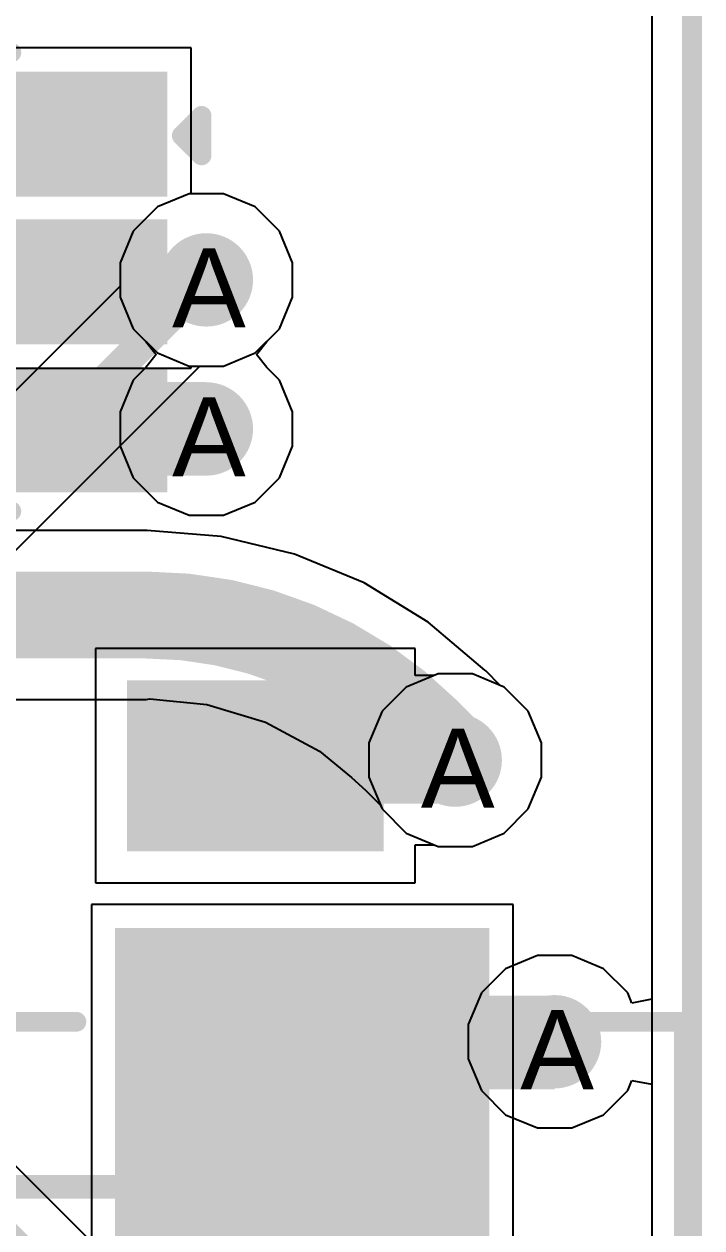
# Model space of a CAD drawing. Header units: inches. Extents: x 0 to 5271, y 0 to 5417.
# Drawn here: x 145.71 to 150.06, y 90.67 to 98.41 of the extents above; entities that cross this region are included whole.
import ezdxf

# ---------------------------------------------------------------- set-up
doc = ezdxf.new("R2010")
doc.units = ezdxf.units.IN
for name, color, linetype in [('Board_Outline', 216, 'Continuous'), ('Bottom Layer', 5, 'Continuous'), ('Bottom Overlay', 54, 'Continuous'), ('Bottom Paste', 16, 'Continuous'), ('Bottom Solder', 6, 'Continuous'), ('Drill Drawing', 1, 'Continuous'), ('L2_GND1', 16, 'Continuous'), ('L3_SIG1', 76, 'Continuous'), ('L4_PWR', 90, 'Continuous'), ('L5_GND2', 156, 'Continuous'), ('L6_SIG2', 130, 'Continuous'), ('L7_GND3', 216, 'Continuous'), ('Top Layer', 1, 'Continuous'), ('Top Overlay', 2, 'Continuous'), ('Top Paste', 8, 'Continuous'), ('Top Solder', 216, 'Continuous'), ('Via Holes', 16, 'Continuous')]:
    doc.layers.add(name, color=color, linetype=linetype)
doc.styles.add('Arial', font='', dxfattribs={"height": 0.2})
doc.styles.get('Arial').set_extended_font_data('Arial')

# ---------------------------------------------------------------- blocks, each defined once
blk = doc.blocks.new('SC_74A_B_35')
at = {"layer": 'Bottom Layer'}
for points in [[(-0.8001, 0.65), (-1.8001, 0.65), (-1.8001, 1.25), (-0.8001, 1.25)], [(1.8001, 0.65), (0.8001, 0.65), (0.8001, 1.25), (1.8001, 1.25)], [(-0.8001, -0.3), (-1.8001, -0.3), (-1.8001, 0.3), (-0.8001, 0.3)], [(-0.8001, -1.25), (-1.8001, -1.25), (-1.8001, -0.65), (-0.8001, -0.65)], [(1.8001, -1.25), (0.8001, -1.25), (0.8001, -0.65), (1.8001, -0.65)]]:
    blk.add_hatch(color=5, dxfattribs=at).paths.add_polyline_path(points)
at = {"layer": 'Bottom Paste'}
for points in [[(-0.8001, 0.65), (-1.8001, 0.65), (-1.8001, 1.25), (-0.8001, 1.25)], [(1.8001, 0.65), (0.8001, 0.65), (0.8001, 1.25), (1.8001, 1.25)], [(-0.8001, -0.3), (-1.8001, -0.3), (-1.8001, 0.3), (-0.8001, 0.3)], [(-0.8001, -1.25), (-1.8001, -1.25), (-1.8001, -0.65), (-0.8001, -0.65)], [(1.8001, -1.25), (0.8001, -1.25), (0.8001, -0.65), (1.8001, -0.65)]]:
    blk.add_hatch(color=16, dxfattribs=at).paths.add_polyline_path(points)
at = {"layer": 'Bottom Solder'}
for points in [[(-0.6985, 0.5484), (-1.9017, 0.5484), (-1.9017, 1.3516), (-0.6985, 1.3516)], [(1.9017, 0.5484), (0.6985, 0.5484), (0.6985, 1.3516), (1.9017, 1.3516)], [(-0.6985, -0.4016), (-1.9017, -0.4016), (-1.9017, 0.4016), (-0.6985, 0.4016)], [(-0.6985, -1.3516), (-1.9017, -1.3516), (-1.9017, -0.5484), (-0.6985, -0.5484)], [(1.9017, -1.3516), (0.6985, -1.3516), (0.6985, -0.5484), (1.9017, -0.5484)]]:
    blk.add_hatch(color=6, dxfattribs=at).paths.add_polyline_path(points)
at = {"layer": 'Bottom Overlay'}
for points in [[(0.9, 1.4738, 0.127, 0.127, 0), (-0.9, 1.4738, 0.127, 0.127, 0)], [(0.9, 0.3999, 0.127, 0.127, 0), (0.9, -0.4001, 0.127, 0.127, 0)], [(-2.1216, -0.8128, 0.127, 0.127, 0), (-2.1216, -1.0668, 0.127, 0.127, 0)], [(-1.9946, -0.9398, 0.127, 0.127, 0), (-2.1216, -0.8128, 0.127, 0.127, 0)], [(-1.9946, -0.9398, 0.127, 0.127, 0), (-2.1216, -1.0668, 0.127, 0.127, 0)], [(0.9, -1.4739, 0.127, 0.127, 0), (-0.9, -1.4739, 0.127, 0.127, 0)]]:
    blk.add_lwpolyline(points, format="xyseb", dxfattribs=at)
for points in [[(-0.9317, 1.4738, 0.0635, 0.0635, 1), (-0.8682, 1.4738, 0.0635, 0.0635, 1)], [(0.8683, 1.4738, 0.0635, 0.0635, 1), (0.9318, 1.4738, 0.0635, 0.0635, 1)], [(0.8683, 0.3999, 0.0635, 0.0635, 1), (0.9318, 0.3999, 0.0635, 0.0635, 1)], [(0.8683, -0.4001, 0.0635, 0.0635, 1), (0.9318, -0.4001, 0.0635, 0.0635, 1)], [(-2.1534, -0.8128, 0.0635, 0.0635, 1), (-2.0899, -0.8128, 0.0635, 0.0635, 1)], [(-2.1534, -0.8128, 0.0635, 0.0635, 1), (-2.0899, -0.8128, 0.0635, 0.0635, 1)], [(-2.0264, -0.9398, 0.0635, 0.0635, 1), (-1.9629, -0.9398, 0.0635, 0.0635, 1)], [(-2.0264, -0.9398, 0.0635, 0.0635, 1), (-1.9629, -0.9398, 0.0635, 0.0635, 1)], [(-2.1534, -1.0668, 0.0635, 0.0635, 1), (-2.0899, -1.0668, 0.0635, 0.0635, 1)], [(-2.1534, -1.0668, 0.0635, 0.0635, 1), (-2.0899, -1.0668, 0.0635, 0.0635, 1)], [(-0.9317, -1.4739, 0.0635, 0.0635, 1), (-0.8682, -1.4739, 0.0635, 0.0635, 1)], [(0.8683, -1.4739, 0.0635, 0.0635, 1), (0.9318, -1.4739, 0.0635, 0.0635, 1)]]:
    blk.add_lwpolyline(points, format="xyseb", close=True, dxfattribs=at)
blk = doc.blocks.new('TF31_30S_0_5SH_800__B_121')
at = {"layer": 'Bottom Layer'}
blk.add_hatch(color=5, dxfattribs=at).paths.add_polyline_path([(-8.25, 0.525), (-10.15, 0.525), (-10.15, 2.725), (-8.25, 2.725)])
at = {"layer": 'Bottom Paste'}
blk.add_hatch(color=16, dxfattribs=at).paths.add_polyline_path([(-8.25, 0.525), (-10.15, 0.525), (-10.15, 2.725), (-8.25, 2.725)])
at = {"layer": 'Bottom Solder'}
blk.add_hatch(color=6, dxfattribs=at).paths.add_polyline_path([(-8.1484, 0.4234), (-10.2516, 0.4234), (-10.2516, 2.8266), (-8.1484, 2.8266)])
at = {"layer": 'Bottom Overlay'}
for points in [[(-9.65, 3.075, 0.127, 0.127, 0), (-9.65, 4.075, 0.127, 0.127, 0)], [(9.65, 4.075, 0.127, 0.127, 0), (-9.65, 4.075, 0.127, 0.127, 0)], [(-9.65, -0.925, 0.127, 0.127, 0), (-9.65, 0.175, 0.127, 0.127, 0)]]:
    blk.add_lwpolyline(points, format="xyseb", dxfattribs=at)
for points in [[(-9.6817, 4.075, 0.0635, 0.0635, 1), (-9.6182, 4.075, 0.0635, 0.0635, 1)], [(-9.6817, 4.075, 0.0635, 0.0635, 1), (-9.6182, 4.075, 0.0635, 0.0635, 1)], [(-9.6817, 3.075, 0.0635, 0.0635, 1), (-9.6182, 3.075, 0.0635, 0.0635, 1)], [(-9.6817, 0.175, 0.0635, 0.0635, 1), (-9.6182, 0.175, 0.0635, 0.0635, 1)]]:
    blk.add_lwpolyline(points, format="xyseb", close=True, dxfattribs=at)
blk = doc.blocks.new('SMD3535_343')
at = {"layer": 'Top Layer'}
for points in [[(-2.41, 1.3885), (-0.865, 1.3885), (-0.865, 0.3915), (-2.41, 0.3915)], [(0.8651, 1.3885), (2.4101, 1.3885), (2.4101, 0.3915), (0.8651, 0.3915)], [(-2.41, -0.3915), (-0.865, -0.3915), (-0.865, -1.3885), (-2.41, -1.3885)], [(0.8651, -0.3915), (2.4101, -0.3915), (2.4101, -1.3885), (0.8651, -1.3885)]]:
    blk.add_hatch(color=1, dxfattribs=at).paths.add_polyline_path(points)
at = {"layer": 'Top Paste'}
for points in [[(-2.41, 1.3885), (-0.865, 1.3885), (-0.865, 0.3915), (-2.41, 0.3915)], [(0.8651, 1.3885), (2.4101, 1.3885), (2.4101, 0.3915), (0.8651, 0.3915)], [(-2.41, -0.3915), (-0.865, -0.3915), (-0.865, -1.3885), (-2.41, -1.3885)], [(0.8651, -0.3915), (2.4101, -0.3915), (2.4101, -1.3885), (0.8651, -1.3885)]]:
    blk.add_hatch(color=8, dxfattribs=at).paths.add_polyline_path(points)
at = {"layer": 'Top Solder'}
for points in [[(-2.4608, 1.4393), (-0.8142, 1.4393), (-0.8142, 0.3407), (-2.4608, 0.3407)], [(0.8143, 1.4393), (2.4609, 1.4393), (2.4609, 0.3407), (0.8143, 0.3407)], [(-2.4608, -0.3407), (-0.8142, -0.3407), (-0.8142, -1.4393), (-2.4608, -1.4393)], [(0.8143, -0.3407), (2.4609, -0.3407), (2.4609, -1.4393), (0.8143, -1.4393)]]:
    blk.add_hatch(color=216, dxfattribs=at).paths.add_polyline_path(points)
at = {"layer": 'Top Overlay'}
for points in [[(-1.9162, 1.8162, 0.1524, 0.1524, 0), (1.9162, 1.8162, 0.1524, 0.1524, 0)], [(-1.9162, 1.5789, 0.1524, 0.1524, 0), (-1.9162, 1.8162, 0.1524, 0.1524, 0)], [(1.9162, 1.5789, 0.1524, 0.1524, 0), (1.9162, 1.8162, 0.1524, 0.1524, 0)], [(-2.7432, 1.0922, 0.254, 0.254, 0), (-2.6162, 0.9652, 0.254, 0.254, 0)], [(-2.7432, 0.8382, 0.254, 0.254, 0), (-2.7432, 1.0922, 0.254, 0.254, 0)], [(-2.7432, 0.8382, 0.254, 0.254, 0), (-2.6162, 0.9652, 0.254, 0.254, 0)], [(2.54, -0.889, 0.254, 0.254, 0), (2.921, -0.889, 0.254, 0.254, 0)], [(-1.9162, -1.8162, 0.1524, 0.1524, 0), (-1.9162, -1.5789, 0.1524, 0.1524, 0)], [(1.9162, -1.8162, 0.1524, 0.1524, 0), (1.9162, -1.5789, 0.1524, 0.1524, 0)], [(2.1448, -2.0448, 0.1524, 0.1524, 0), (2.1448, -1.5789, 0.1524, 0.1524, 0)], [(-1.9162, -1.8162, 0.1524, 0.1524, 0), (1.9162, -1.8162, 0.1524, 0.1524, 0)], [(1.7768, -2.0448, 0.1524, 0.1524, 0), (2.1448, -2.0448, 0.1524, 0.1524, 0)]]:
    blk.add_lwpolyline(points, format="xyseb", dxfattribs=at)
for points in [[(-1.9543, 1.8162, 0.0762, 0.0762, 1), (-1.8781, 1.8162, 0.0762, 0.0762, 1)], [(-1.9543, 1.8162, 0.0762, 0.0762, 1), (-1.8781, 1.8162, 0.0762, 0.0762, 1)], [(1.8781, 1.8162, 0.0762, 0.0762, 1), (1.9543, 1.8162, 0.0762, 0.0762, 1)], [(1.8781, 1.8162, 0.0762, 0.0762, 1), (1.9543, 1.8162, 0.0762, 0.0762, 1)], [(-1.9543, 1.5789, 0.0762, 0.0762, 1), (-1.8781, 1.5789, 0.0762, 0.0762, 1)], [(1.8781, 1.5789, 0.0762, 0.0762, 1), (1.9543, 1.5789, 0.0762, 0.0762, 1)], [(-2.8067, 1.0922, 0.127, 0.127, 1), (-2.6797, 1.0922, 0.127, 0.127, 1)], [(-2.8067, 1.0922, 0.127, 0.127, 1), (-2.6797, 1.0922, 0.127, 0.127, 1)], [(-2.6797, 0.9652, 0.127, 0.127, 1), (-2.5527, 0.9652, 0.127, 0.127, 1)], [(-2.6797, 0.9652, 0.127, 0.127, 1), (-2.5527, 0.9652, 0.127, 0.127, 1)], [(-2.8067, 0.8382, 0.127, 0.127, 1), (-2.6797, 0.8382, 0.127, 0.127, 1)], [(-2.8067, 0.8382, 0.127, 0.127, 1), (-2.6797, 0.8382, 0.127, 0.127, 1)], [(2.4765, -0.889, 0.127, 0.127, 1), (2.6035, -0.889, 0.127, 0.127, 1)], [(2.8575, -0.889, 0.127, 0.127, 1), (2.9845, -0.889, 0.127, 0.127, 1)], [(-1.9543, -1.5789, 0.0762, 0.0762, 1), (-1.8781, -1.5789, 0.0762, 0.0762, 1)], [(1.8781, -1.5789, 0.0762, 0.0762, 1), (1.9543, -1.5789, 0.0762, 0.0762, 1)], [(2.1067, -1.5789, 0.0762, 0.0762, 1), (2.1829, -1.5789, 0.0762, 0.0762, 1)], [(-1.9543, -1.8162, 0.0762, 0.0762, 1), (-1.8781, -1.8162, 0.0762, 0.0762, 1)], [(-1.9543, -1.8162, 0.0762, 0.0762, 1), (-1.8781, -1.8162, 0.0762, 0.0762, 1)], [(1.8781, -1.8162, 0.0762, 0.0762, 1), (1.9543, -1.8162, 0.0762, 0.0762, 1)], [(1.8781, -1.8162, 0.0762, 0.0762, 1), (1.9543, -1.8162, 0.0762, 0.0762, 1)], [(1.7387, -2.0448, 0.0762, 0.0762, 1), (1.8149, -2.0448, 0.0762, 0.0762, 1)], [(2.1067, -2.0448, 0.0762, 0.0762, 1), (2.1829, -2.0448, 0.0762, 0.0762, 1)], [(2.1067, -2.0448, 0.0762, 0.0762, 1), (2.1829, -2.0448, 0.0762, 0.0762, 1)]]:
    blk.add_lwpolyline(points, format="xyseb", close=True, dxfattribs=at)

msp = doc.modelspace()

# ---------------------------------------------------------------- hatches: boundary and pattern name
at = {"layer": 'Bottom Layer'}
h = msp.add_hatch(color=5, dxfattribs=at)
edge = h.paths.add_edge_path()
edge.add_arc((146.8813, 96.7613), 0.3, 0, 360)
msp.add_hatch(color=5, dxfattribs=at).paths.add_polyline_path([(146.8813, 95.5035), (146.8813, 96.1046), (145.8564, 96.1046), (145.8564, 95.5035)])
h = msp.add_hatch(color=5, dxfattribs=at)
edge = h.paths.add_edge_path()
edge.add_arc((146.8813, 95.8035), 0.3, 0, 360)
h = msp.add_hatch(color=5, dxfattribs=at)
edge = h.paths.add_edge_path()
edge.add_arc((148.4793, 93.6752), 0.3, 0, 360)
h = msp.add_hatch(color=5, dxfattribs=at)
edge = h.paths.add_edge_path()
edge.add_arc((149.1171, 91.8656), 0.3, 0, 360)
at = {"layer": 'L2_GND1'}
h = msp.add_hatch(color=16, dxfattribs=at)
edge = h.paths.add_edge_path()
edge.add_arc((146.8813, 96.7613), 0.3, 0, 360)
h = msp.add_hatch(color=16, dxfattribs=at)
edge = h.paths.add_edge_path()
edge.add_arc((146.8813, 95.8035), 0.3, 0, 360)
h = msp.add_hatch(color=16, dxfattribs=at)
edge = h.paths.add_edge_path()
edge.add_arc((148.4793, 93.6752), 0.3, 0, 360)
h = msp.add_hatch(color=16, dxfattribs=at)
edge = h.paths.add_edge_path()
edge.add_arc((149.1171, 91.8656), 0.3, 0, 360)
at = {"layer": 'L3_SIG1'}
h = msp.add_hatch(color=76, dxfattribs=at)
edge = h.paths.add_edge_path()
edge.add_arc((146.8813, 96.7613), 0.3, 0, 360)
h = msp.add_hatch(color=76, dxfattribs=at)
edge = h.paths.add_edge_path()
edge.add_arc((146.8813, 95.8035), 0.3, 0, 360)
h = msp.add_hatch(color=76, dxfattribs=at)
edge = h.paths.add_edge_path()
edge.add_arc((148.4793, 93.6752), 0.3, 0, 360)
h = msp.add_hatch(color=76, dxfattribs=at)
edge = h.paths.add_edge_path()
edge.add_arc((149.1171, 91.8656), 0.3, 0, 360)
at = {"layer": 'L4_PWR'}
h = msp.add_hatch(color=90, dxfattribs=at)
edge = h.paths.add_edge_path()
edge.add_arc((146.8813, 96.7613), 0.3, 0, 360)
h = msp.add_hatch(color=90, dxfattribs=at)
edge = h.paths.add_edge_path()
edge.add_arc((146.8813, 95.8035), 0.3, 0, 360)
h = msp.add_hatch(color=90, dxfattribs=at)
edge = h.paths.add_edge_path()
edge.add_arc((148.4793, 93.6752), 0.3, 0, 360)
h = msp.add_hatch(color=90, dxfattribs=at)
edge = h.paths.add_edge_path()
edge.add_arc((149.1171, 91.8656), 0.3, 0, 360)
at = {"layer": 'L5_GND2'}
h = msp.add_hatch(color=156, dxfattribs=at)
edge = h.paths.add_edge_path()
edge.add_arc((146.8813, 96.7613), 0.3, 0, 360)
h = msp.add_hatch(color=156, dxfattribs=at)
edge = h.paths.add_edge_path()
edge.add_arc((146.8813, 95.8035), 0.3, 0, 360)
h = msp.add_hatch(color=156, dxfattribs=at)
edge = h.paths.add_edge_path()
edge.add_arc((148.4793, 93.6752), 0.3, 0, 360)
h = msp.add_hatch(color=156, dxfattribs=at)
edge = h.paths.add_edge_path()
edge.add_arc((149.1171, 91.8656), 0.3, 0, 360)
at = {"layer": 'L6_SIG2'}
h = msp.add_hatch(color=130, dxfattribs=at)
edge = h.paths.add_edge_path()
edge.add_arc((146.8813, 96.7613), 0.3, 0, 360)
h = msp.add_hatch(color=130, dxfattribs=at)
edge = h.paths.add_edge_path()
edge.add_arc((146.8813, 95.8035), 0.3, 0, 360)
h = msp.add_hatch(color=130, dxfattribs=at)
edge = h.paths.add_edge_path()
edge.add_arc((148.4793, 93.6752), 0.3, 0, 360)
h = msp.add_hatch(color=130, dxfattribs=at)
edge = h.paths.add_edge_path()
edge.add_arc((149.1171, 91.8656), 0.3, 0, 360)
at = {"layer": 'L7_GND3'}
h = msp.add_hatch(color=216, dxfattribs=at)
edge = h.paths.add_edge_path()
edge.add_arc((146.8813, 96.7613), 0.3, 0, 360)
h = msp.add_hatch(color=216, dxfattribs=at)
edge = h.paths.add_edge_path()
edge.add_arc((146.8813, 95.8035), 0.3, 0, 360)
h = msp.add_hatch(color=216, dxfattribs=at)
edge = h.paths.add_edge_path()
edge.add_arc((148.4793, 93.6752), 0.3, 0, 360)
h = msp.add_hatch(color=216, dxfattribs=at)
edge = h.paths.add_edge_path()
edge.add_arc((149.1171, 91.8656), 0.3, 0, 360)
at = {"layer": 'Top Layer'}
h = msp.add_hatch(color=1, dxfattribs=at)
edge = h.paths.add_edge_path()
edge.add_arc((146.8813, 96.7613), 0.3, 0, 360)
h = msp.add_hatch(color=1, dxfattribs=at)
edge = h.paths.add_edge_path()
edge.add_arc((146.8813, 95.8035), 0.3, 0, 360)
h = msp.add_hatch(color=1, dxfattribs=at)
edge = h.paths.add_edge_path()
edge.add_arc((148.4793, 93.6752), 0.3, 0, 360)
msp.add_hatch(color=1, dxfattribs=at).paths.add_polyline_path([(149.1171, 91.5605), (149.1171, 92.1616), (147.3482, 92.1616), (147.3482, 91.5605)])
h = msp.add_hatch(color=1, dxfattribs=at)
edge = h.paths.add_edge_path()
edge.add_arc((149.1171, 91.8656), 0.3, 0, 360)
at = {"layer": 'Via Holes'}
h = msp.add_hatch(color=7, dxfattribs=at)
edge = h.paths.add_edge_path()
edge.add_arc((146.8813, 96.7613), 0.15, 0, 360)
h = msp.add_hatch(color=7, dxfattribs=at)
edge = h.paths.add_edge_path()
edge.add_arc((146.8813, 95.8035), 0.15, 0, 360)
h = msp.add_hatch(color=7, dxfattribs=at)
edge = h.paths.add_edge_path()
edge.add_arc((148.4793, 93.6752), 0.15, 0, 360)
h = msp.add_hatch(color=7, dxfattribs=at)
edge = h.paths.add_edge_path()
edge.add_arc((149.1171, 91.8656), 0.15, 0, 360)

# ---------------------------------------------------------------- linework, layer by layer
at = {"layer": 'Board_Outline'}
msp.add_lwpolyline([(150, 0, 0.127, 0.127, 0), (150, 110, 0.127, 0.127, 0)], format="xyseb", dxfattribs=at)
at = {"layer": 'Bottom Layer'}
for p, q in [((149.741, 109.741), (149.741, 68.5799)), ((146.7833, 98.2526), (145.2753, 98.2526)), ((146.7833, 97.3153), (146.7833, 98.2526)), ((146.9915, 97.3153), (146.7833, 97.3153)), ((147.1951, 97.231), (146.9915, 97.3153)), ((147.3509, 97.0751), (147.1951, 97.231)), ((147.4353, 96.8715), (147.3509, 97.0751)), ((147.4353, 96.6511), (147.4353, 96.8715)), ((147.3509, 96.4475), (147.4353, 96.6511)), ((147.1951, 96.2916), (147.3509, 96.4475)), ((146.9915, 96.2073), (147.1951, 96.2916)), ((145.2753, 96.1946), (146.7833, 96.1946)), ((146.7833, 96.1946), (146.7833, 96.2073)), ((146.7833, 96.2073), (146.9915, 96.2073)), ((146.4946, 95.1516), (144.8514, 95.1516)), ((146.5024, 95.1501), (146.4946, 95.1516)), ((146.9768, 95.1127), (146.5024, 95.1501)), ((147.4472, 94.9998), (146.9768, 95.1127)), ((147.8942, 94.8147), (147.4472, 94.9998)), ((148.3066, 94.5619), (147.8942, 94.8147)), ((148.6686, 94.2528), (148.3066, 94.5619)), ((148.6752, 94.2484), (148.6686, 94.2528)), ((148.7686, 94.155), (148.6752, 94.2484)), ((148.6752, 94.2484), (148.6752, 94.2484)), ((148.7931, 94.1449), (148.7686, 94.155)), ((148.9489, 93.989), (148.7931, 94.1449)), ((144.8514, 94.0639), (146.4946, 94.0639)), ((146.4946, 94.0639), (146.5194, 94.0689)), ((146.5194, 94.0689), (146.8854, 94.0328)), ((146.8854, 94.0328), (147.2613, 93.9188)), ((147.2613, 93.9188), (147.6077, 93.7337)), ((149.0333, 93.7854), (148.9489, 93.989)), ((149.0333, 93.565), (149.0333, 93.7854)), ((147.6077, 93.7337), (147.8142, 93.5642)), ((147.8142, 93.5642), (147.906, 93.4793)), ((148.9489, 93.3614), (149.0333, 93.565)), ((147.906, 93.4793), (147.9994, 93.3859)), ((147.9994, 93.3859), (148.0096, 93.3614)), ((148.0096, 93.3614), (148.1654, 93.2055)), ((148.7931, 93.2055), (148.9489, 93.3614)), ((148.1654, 93.2055), (148.3691, 93.1212)), ((148.5894, 93.1212), (148.7931, 93.2055)), ((148.3691, 93.1212), (148.5894, 93.1212)), ((148.8512, 92.748), (146.1432, 92.748)), ((146.1432, 92.748), (146.1432, 90.34)), ((148.8512, 90.34), (148.8512, 92.748))]:
    msp.add_line(p, q, dxfattribs=at)
for points in [[(146.0293, 96.7486, 0.2032, 0.2032, 0), (146.0357, 96.755, 0.2032, 0.2032, 0)], [(146.0357, 96.755, 0.2032, 0.2032, 0), (146.8813, 96.755, 0.2032, 0.2032, 0)], [(144.5044, 94.6078, 0.5588, 0.5588, 0), (146.4946, 94.6078, 0.5588, 0.5588, 0)], [(146.4946, 94.6078, 0.5588, 0.5588, -0.198912), (148.2906, 93.8638, 0.5588, 0.5588, 0)], [(146.4946, 94.6078, 0.5588, 0.5588, -0.198912), (148.2906, 93.8638, 0.5588, 0.5588, 0)], [(146.4946, 94.6078, 0.5588, 0.5588, -0.198912), (148.2906, 93.8638, 0.5588, 0.5588, 0)], [(146.4946, 94.6078, 0.5588, 0.5588, -0.198912), (148.2906, 93.8638, 0.5588, 0.5588, 0)], [(148.2906, 93.8638, 0.5588, 0.5588, 0), (148.4793, 93.6752, 0.5588, 0.5588, 0)]]:
    msp.add_lwpolyline(points, format="xyseb", dxfattribs=at)
for points in [[(145.9849, 96.755, 0.1016, 0.1016, 1), (146.0865, 96.755, 0.1016, 0.1016, 1)], [(145.9849, 96.755, 0.1016, 0.1016, 1), (146.0865, 96.755, 0.1016, 0.1016, 1)], [(146.8305, 96.755, 0.1016, 0.1016, 1), (146.9321, 96.755, 0.1016, 0.1016, 1)], [(145.9785, 96.7486, 0.1016, 0.1016, 1), (146.0801, 96.7486, 0.1016, 0.1016, 1)], [(146.3549, 94.6078, 0.2794, 0.2794, 1), (146.6343, 94.6078, 0.2794, 0.2794, 1)], [(146.3549, 94.6078, 0.2794, 0.2794, 1), (146.6343, 94.6078, 0.2794, 0.2794, 1)], [(146.3549, 94.6078, 0.2794, 0.2794, 1), (146.6343, 94.6078, 0.2794, 0.2794, 1)], [(146.3549, 94.6078, 0.2794, 0.2794, 1), (146.6343, 94.6078, 0.2794, 0.2794, 1)], [(146.3549, 94.6078, 0.2794, 0.2794, 1), (146.6343, 94.6078, 0.2794, 0.2794, 1)], [(148.1509, 93.8638, 0.2794, 0.2794, 1), (148.4303, 93.8638, 0.2794, 0.2794, 1)], [(148.1509, 93.8638, 0.2794, 0.2794, 1), (148.4303, 93.8638, 0.2794, 0.2794, 1)], [(148.1509, 93.8638, 0.2794, 0.2794, 1), (148.4303, 93.8638, 0.2794, 0.2794, 1)], [(148.1509, 93.8638, 0.2794, 0.2794, 1), (148.4303, 93.8638, 0.2794, 0.2794, 1)], [(148.1509, 93.8638, 0.2794, 0.2794, 1), (148.4303, 93.8638, 0.2794, 0.2794, 1)], [(148.3396, 93.6752, 0.2794, 0.2794, 1), (148.619, 93.6752, 0.2794, 0.2794, 1)]]:
    msp.add_lwpolyline(points, format="xyseb", close=True, dxfattribs=at)
at = {"layer": 'L2_GND1'}
for p, q in [((149.741, 109.741), (149.741, 92.1389)), ((146.7711, 97.3153), (146.5675, 97.231)), ((146.9915, 97.3153), (146.7711, 97.3153)), ((147.1951, 97.231), (146.9915, 97.3153)), ((146.5675, 97.231), (146.4116, 97.0751)), ((147.3509, 97.0751), (147.1951, 97.231)), ((146.4116, 97.0751), (146.3273, 96.8715)), ((147.4353, 96.8715), (147.3509, 97.0751)), ((146.3273, 96.8715), (146.3273, 96.6511)), ((147.4353, 96.6511), (147.4353, 96.8715)), ((146.3273, 96.6511), (146.4116, 96.4475)), ((147.3509, 96.4475), (147.4353, 96.6511)), ((146.4116, 96.4475), (146.4937, 96.3654)), ((147.2688, 96.3654), (147.3509, 96.4475)), ((146.4937, 96.3654), (146.5601, 96.2824)), ((147.2025, 96.2824), (147.2688, 96.3654)), ((146.5601, 96.2824), (146.4937, 96.1994)), ((147.2688, 96.1994), (147.2025, 96.2824)), ((146.4937, 96.1994), (146.4116, 96.1173)), ((147.3509, 96.1173), (147.2688, 96.1994)), ((146.4116, 96.1173), (146.3273, 95.9137)), ((147.4353, 95.9137), (147.3509, 96.1173)), ((146.3273, 95.9137), (146.3273, 95.6933)), ((147.4353, 95.6933), (147.4353, 95.9137)), ((146.3273, 95.6933), (146.4116, 95.4897)), ((147.3509, 95.4897), (147.4353, 95.6933)), ((146.4116, 95.4897), (146.5675, 95.3339)), ((147.1951, 95.3339), (147.3509, 95.4897)), ((146.5675, 95.3339), (146.7711, 95.2495)), ((146.9915, 95.2495), (147.1951, 95.3339)), ((146.7711, 95.2495), (146.9915, 95.2495)), ((148.3691, 94.2292), (148.1654, 94.1449)), ((148.5894, 94.2292), (148.3691, 94.2292)), ((148.7931, 94.1449), (148.5894, 94.2292)), ((148.1654, 94.1449), (148.0096, 93.989)), ((148.9489, 93.989), (148.7931, 94.1449)), ((148.0096, 93.989), (147.9253, 93.7854)), ((149.0333, 93.7854), (148.9489, 93.989)), ((147.9253, 93.7854), (147.9253, 93.565)), ((149.0333, 93.565), (149.0333, 93.7854)), ((147.9253, 93.565), (148.0096, 93.3614)), ((148.9489, 93.3614), (149.0333, 93.565)), ((148.0096, 93.3614), (148.1654, 93.2055)), ((148.7931, 93.2055), (148.9489, 93.3614)), ((148.1654, 93.2055), (148.3691, 93.1212)), ((148.5894, 93.1212), (148.7931, 93.2055)), ((148.3691, 93.1212), (148.5894, 93.1212)), ((149.0069, 92.4196), (148.8033, 92.3352)), ((149.2273, 92.4196), (149.0069, 92.4196)), ((149.431, 92.3352), (149.2273, 92.4196)), ((148.8033, 92.3352), (148.6475, 92.1794)), ((149.5868, 92.1794), (149.431, 92.3352)), ((148.6475, 92.1794), (148.5631, 91.9758)), ((149.614, 92.1136), (149.5868, 92.1794)), ((149.741, 92.1389), (149.614, 92.1136)), ((148.5631, 91.9758), (148.5631, 91.7554)), ((148.5631, 91.7554), (148.6475, 91.5517)), ((149.5868, 91.5517), (149.614, 91.6175)), ((149.614, 91.6175), (149.741, 91.5922)), ((148.6475, 91.5517), (148.8033, 91.3959)), ((149.431, 91.3959), (149.5868, 91.5517)), ((149.741, 91.5922), (149.741, 74.4681)), ((148.8033, 91.3959), (149.0069, 91.3116)), ((149.2273, 91.3116), (149.431, 91.3959)), ((149.0069, 91.3116), (149.2273, 91.3116))]:
    msp.add_line(p, q, dxfattribs=at)
at = {"layer": 'L3_SIG1'}
for p, q in [((149.741, 109.741), (149.741, 0.259)), ((146.7711, 97.3153), (146.5675, 97.231)), ((146.9915, 97.3153), (146.7711, 97.3153)), ((147.1951, 97.231), (146.9915, 97.3153)), ((146.5675, 97.231), (146.4116, 97.0751)), ((147.3509, 97.0751), (147.1951, 97.231)), ((146.4116, 97.0751), (146.3273, 96.8715)), ((147.4353, 96.8715), (147.3509, 97.0751)), ((146.3273, 96.8715), (146.3273, 96.6511)), ((147.4353, 96.6511), (147.4353, 96.8715)), ((146.3273, 96.6511), (146.4116, 96.4475)), ((147.3509, 96.4475), (147.4353, 96.6511)), ((146.4116, 96.4475), (146.5675, 96.2916)), ((147.1951, 96.2916), (147.3509, 96.4475)), ((146.5675, 96.2916), (146.7711, 96.2073)), ((146.9915, 96.2073), (147.1951, 96.2916)), ((146.7711, 96.2073), (146.9915, 96.2073)), ((148.3691, 94.2292), (148.1654, 94.1449)), ((148.5894, 94.2292), (148.3691, 94.2292)), ((148.7931, 94.1449), (148.5894, 94.2292)), ((148.1654, 94.1449), (148.0096, 93.989)), ((148.9489, 93.989), (148.7931, 94.1449)), ((148.0096, 93.989), (147.9253, 93.7854)), ((149.0333, 93.7854), (148.9489, 93.989)), ((147.9253, 93.7854), (147.9253, 93.565)), ((149.0333, 93.565), (149.0333, 93.7854)), ((147.9253, 93.565), (148.0096, 93.3614)), ((148.9489, 93.3614), (149.0333, 93.565)), ((148.0096, 93.3614), (148.1654, 93.2055)), ((148.7931, 93.2055), (148.9489, 93.3614)), ((148.1654, 93.2055), (148.3691, 93.1212)), ((148.5894, 93.1212), (148.7931, 93.2055)), ((148.3691, 93.1212), (148.5894, 93.1212))]:
    msp.add_line(p, q, dxfattribs=at)
at = {"layer": 'L4_PWR'}
for p, q in [((149.741, 109.741), (149.741, 92.1389)), ((146.7711, 97.3153), (146.5675, 97.231)), ((146.9915, 97.3153), (146.7711, 97.3153)), ((147.1951, 97.231), (146.9915, 97.3153)), ((146.5675, 97.231), (146.4116, 97.0751)), ((147.3509, 97.0751), (147.1951, 97.231)), ((146.4116, 97.0751), (146.3273, 96.8715)), ((147.4353, 96.8715), (147.3509, 97.0751)), ((146.3273, 96.8715), (146.3273, 96.6511)), ((147.4353, 96.6511), (147.4353, 96.8715)), ((146.3273, 96.6511), (146.4116, 96.4475)), ((147.3509, 96.4475), (147.4353, 96.6511)), ((146.4116, 96.4475), (146.4937, 96.3654)), ((147.2688, 96.3654), (147.3509, 96.4475)), ((146.4937, 96.3654), (146.5601, 96.2824)), ((147.2025, 96.2824), (147.2688, 96.3654)), ((146.5601, 96.2824), (146.4937, 96.1994)), ((147.2688, 96.1994), (147.2025, 96.2824)), ((146.4937, 96.1994), (146.4116, 96.1173)), ((147.3509, 96.1173), (147.2688, 96.1994)), ((146.4116, 96.1173), (146.3273, 95.9137)), ((147.4353, 95.9137), (147.3509, 96.1173)), ((146.3273, 95.9137), (146.3273, 95.6933)), ((147.4353, 95.6933), (147.4353, 95.9137)), ((146.3273, 95.6933), (146.4116, 95.4897)), ((147.3509, 95.4897), (147.4353, 95.6933)), ((146.4116, 95.4897), (146.5675, 95.3339)), ((147.1951, 95.3339), (147.3509, 95.4897)), ((146.5675, 95.3339), (146.7711, 95.2495)), ((146.9915, 95.2495), (147.1951, 95.3339)), ((146.7711, 95.2495), (146.9915, 95.2495)), ((148.3691, 94.2292), (148.1654, 94.1449)), ((148.5894, 94.2292), (148.3691, 94.2292)), ((148.7931, 94.1449), (148.5894, 94.2292)), ((148.1654, 94.1449), (148.0096, 93.989)), ((148.9489, 93.989), (148.7931, 94.1449)), ((148.0096, 93.989), (147.9253, 93.7854)), ((149.0333, 93.7854), (148.9489, 93.989)), ((147.9253, 93.7854), (147.9253, 93.565)), ((149.0333, 93.565), (149.0333, 93.7854)), ((147.9253, 93.565), (148.0096, 93.3614)), ((148.9489, 93.3614), (149.0333, 93.565)), ((148.0096, 93.3614), (148.1654, 93.2055)), ((148.7931, 93.2055), (148.9489, 93.3614)), ((148.1654, 93.2055), (148.3691, 93.1212)), ((148.5894, 93.1212), (148.7931, 93.2055)), ((148.3691, 93.1212), (148.5894, 93.1212)), ((149.0069, 92.4196), (148.8033, 92.3352)), ((149.2273, 92.4196), (149.0069, 92.4196)), ((149.431, 92.3352), (149.2273, 92.4196)), ((148.8033, 92.3352), (148.6475, 92.1794)), ((149.5868, 92.1794), (149.431, 92.3352)), ((148.6475, 92.1794), (148.5631, 91.9758)), ((149.614, 92.1136), (149.5868, 92.1794)), ((149.741, 92.1389), (149.614, 92.1136)), ((148.5631, 91.9758), (148.5631, 91.7554)), ((148.5631, 91.7554), (148.6475, 91.5517)), ((149.5868, 91.5517), (149.614, 91.6175)), ((149.614, 91.6175), (149.741, 91.5922)), ((148.6475, 91.5517), (148.8033, 91.3959)), ((149.431, 91.3959), (149.5868, 91.5517)), ((149.741, 91.5922), (149.741, 74.4681)), ((148.8033, 91.3959), (149.0069, 91.3116)), ((149.2273, 91.3116), (149.431, 91.3959)), ((149.0069, 91.3116), (149.2273, 91.3116))]:
    msp.add_line(p, q, dxfattribs=at)
at = {"layer": 'L5_GND2'}
for p, q in [((149.741, 109.741), (149.741, 0.259)), ((146.7711, 97.3153), (146.5675, 97.231)), ((146.9915, 97.3153), (146.7711, 97.3153)), ((147.1951, 97.231), (146.9915, 97.3153)), ((146.5675, 97.231), (146.4116, 97.0751)), ((147.3509, 97.0751), (147.1951, 97.231)), ((146.4116, 97.0751), (146.3273, 96.8715)), ((147.4353, 96.8715), (147.3509, 97.0751)), ((146.3273, 96.8715), (146.3273, 96.6511)), ((147.4353, 96.6511), (147.4353, 96.8715)), ((146.3273, 96.6511), (146.4116, 96.4475)), ((147.3509, 96.4475), (147.4353, 96.6511)), ((146.4116, 96.4475), (146.5675, 96.2916)), ((147.1951, 96.2916), (147.3509, 96.4475)), ((146.5675, 96.2916), (146.7711, 96.2073)), ((146.9915, 96.2073), (147.1951, 96.2916)), ((146.7711, 96.2073), (146.9915, 96.2073)), ((148.3691, 94.2292), (148.1654, 94.1449)), ((148.5894, 94.2292), (148.3691, 94.2292)), ((148.7931, 94.1449), (148.5894, 94.2292)), ((148.1654, 94.1449), (148.0096, 93.989)), ((148.9489, 93.989), (148.7931, 94.1449)), ((148.0096, 93.989), (147.9253, 93.7854)), ((149.0333, 93.7854), (148.9489, 93.989)), ((147.9253, 93.7854), (147.9253, 93.565)), ((149.0333, 93.565), (149.0333, 93.7854)), ((147.9253, 93.565), (148.0096, 93.3614)), ((148.9489, 93.3614), (149.0333, 93.565)), ((148.0096, 93.3614), (148.1654, 93.2055)), ((148.7931, 93.2055), (148.9489, 93.3614)), ((148.1654, 93.2055), (148.3691, 93.1212)), ((148.5894, 93.1212), (148.7931, 93.2055)), ((148.3691, 93.1212), (148.5894, 93.1212))]:
    msp.add_line(p, q, dxfattribs=at)
at = {"layer": 'L6_SIG2'}
for p, q in [((149.741, 109.741), (149.741, 0.259)), ((146.7711, 97.3153), (146.5675, 97.231)), ((146.9915, 97.3153), (146.7711, 97.3153)), ((147.1951, 97.231), (146.9915, 97.3153)), ((146.5675, 97.231), (146.4116, 97.0751)), ((147.3509, 97.0751), (147.1951, 97.231)), ((146.4116, 97.0751), (146.3273, 96.8715)), ((147.4353, 96.8715), (147.3509, 97.0751)), ((146.3273, 96.8715), (146.3273, 96.7201)), ((147.4353, 96.6511), (147.4353, 96.8715)), ((146.3273, 96.7201), (143.8124, 94.2052)), ((147.3509, 96.4475), (147.4353, 96.6511)), ((147.1951, 96.2916), (147.3509, 96.4475)), ((146.9915, 96.2073), (147.1951, 96.2916)), ((144.4314, 93.7986), (146.84, 96.2073)), ((146.84, 96.2073), (146.9915, 96.2073)), ((148.3691, 94.2292), (148.1654, 94.1449)), ((148.5894, 94.2292), (148.3691, 94.2292)), ((148.7931, 94.1449), (148.5894, 94.2292)), ((148.1654, 94.1449), (148.0096, 93.989)), ((148.9489, 93.989), (148.7931, 94.1449)), ((148.0096, 93.989), (147.9253, 93.7854)), ((149.0333, 93.7854), (148.9489, 93.989)), ((147.9253, 93.7854), (147.9253, 93.565)), ((149.0333, 93.565), (149.0333, 93.7854)), ((147.9253, 93.565), (148.0096, 93.3614)), ((148.9489, 93.3614), (149.0333, 93.565)), ((148.0096, 93.3614), (148.1654, 93.2055)), ((148.7931, 93.2055), (148.9489, 93.3614)), ((148.1654, 93.2055), (148.3691, 93.1212)), ((148.5894, 93.1212), (148.7931, 93.2055)), ((148.3691, 93.1212), (148.5894, 93.1212))]:
    msp.add_line(p, q, dxfattribs=at)
msp.add_lwpolyline([(144.0688, 93.9488, 0.2032, 0.2032, 0), (146.8813, 96.7613, 0.2032, 0.2032, 0)], format="xyseb", dxfattribs=at)
msp.add_lwpolyline([(146.8305, 96.7613, 0.1016, 0.1016, 1), (146.9321, 96.7613, 0.1016, 0.1016, 1)], format="xyseb", close=True, dxfattribs=at)
at = {"layer": 'L7_GND3'}
for p, q in [((149.741, 109.741), (149.741, 0.259)), ((146.7711, 97.3153), (146.5675, 97.231)), ((146.9915, 97.3153), (146.7711, 97.3153)), ((147.1951, 97.231), (146.9915, 97.3153)), ((146.5675, 97.231), (146.4116, 97.0751)), ((147.3509, 97.0751), (147.1951, 97.231)), ((146.4116, 97.0751), (146.3273, 96.8715)), ((147.4353, 96.8715), (147.3509, 97.0751)), ((146.3273, 96.8715), (146.3273, 96.6511)), ((147.4353, 96.6511), (147.4353, 96.8715)), ((146.3273, 96.6511), (146.4116, 96.4475)), ((147.3509, 96.4475), (147.4353, 96.6511)), ((146.4116, 96.4475), (146.5675, 96.2916)), ((147.1951, 96.2916), (147.3509, 96.4475)), ((146.5675, 96.2916), (146.7711, 96.2073)), ((146.9915, 96.2073), (147.1951, 96.2916)), ((146.7711, 96.2073), (146.9915, 96.2073)), ((148.3691, 94.2292), (148.1654, 94.1449)), ((148.5894, 94.2292), (148.3691, 94.2292)), ((148.7931, 94.1449), (148.5894, 94.2292)), ((148.1654, 94.1449), (148.0096, 93.989)), ((148.9489, 93.989), (148.7931, 94.1449)), ((148.0096, 93.989), (147.9253, 93.7854)), ((149.0333, 93.7854), (148.9489, 93.989)), ((147.9253, 93.7854), (147.9253, 93.565)), ((149.0333, 93.565), (149.0333, 93.7854)), ((147.9253, 93.565), (148.0096, 93.3614)), ((148.9489, 93.3614), (149.0333, 93.565)), ((148.0096, 93.3614), (148.1654, 93.2055)), ((148.7931, 93.2055), (148.9489, 93.3614)), ((148.1654, 93.2055), (148.3691, 93.1212)), ((148.5894, 93.1212), (148.7931, 93.2055)), ((148.3691, 93.1212), (148.5894, 93.1212))]:
    msp.add_line(p, q, dxfattribs=at)
at = {"layer": 'Top Layer'}
for p, q in [((149.741, 109.741), (149.741, 0.259)), ((146.7711, 97.3153), (146.5675, 97.231)), ((146.9915, 97.3153), (146.7711, 97.3153)), ((147.1951, 97.231), (146.9915, 97.3153)), ((146.5675, 97.231), (146.4116, 97.0751)), ((147.3509, 97.0751), (147.1951, 97.231)), ((146.4116, 97.0751), (146.3273, 96.8715)), ((147.4353, 96.8715), (147.3509, 97.0751)), ((146.3273, 96.8715), (146.3273, 96.6511)), ((147.4353, 96.6511), (147.4353, 96.8715)), ((146.3273, 96.6511), (146.4116, 96.4475)), ((147.3509, 96.4475), (147.4353, 96.6511)), ((146.4116, 96.4475), (146.5675, 96.2916)), ((147.1951, 96.2916), (147.3509, 96.4475)), ((146.5675, 96.2916), (146.7711, 96.2073)), ((146.9915, 96.2073), (147.1951, 96.2916)), ((146.7711, 96.2073), (146.9915, 96.2073)), ((148.2223, 94.392), (146.1693, 94.392)), ((146.1693, 94.392), (146.1693, 92.887)), ((148.2223, 94.2191), (148.2223, 94.392)), ((148.3691, 94.2292), (148.3445, 94.2191)), ((148.5894, 94.2292), (148.3691, 94.2292)), ((148.7931, 94.1449), (148.5894, 94.2292)), ((148.3445, 94.2191), (148.2223, 94.2191)), ((148.9489, 93.989), (148.7931, 94.1449)), ((149.0333, 93.7854), (148.9489, 93.989)), ((149.0333, 93.565), (149.0333, 93.7854)), ((148.9489, 93.3614), (149.0333, 93.565)), ((148.7931, 93.2055), (148.9489, 93.3614)), ((148.5894, 93.1212), (148.7931, 93.2055)), ((148.2223, 92.887), (148.2223, 93.1314)), ((148.2223, 93.1314), (148.3445, 93.1314)), ((148.3445, 93.1314), (148.3691, 93.1212)), ((148.3691, 93.1212), (148.5894, 93.1212)), ((146.1693, 92.887), (148.2223, 92.887)), ((146.7499, 89.9743), (144.9472, 91.777))]:
    msp.add_line(p, q, dxfattribs=at)
for points in [[(147.1958, 93.6395, 0.5588, 0.5588, -0.198912), (147.2819, 93.6752, 0.5588, 0.5588, 0)], [(147.1958, 93.6395, 0.5588, 0.5588, -0.198912), (147.2819, 93.6752, 0.5588, 0.5588, 0)], [(147.1958, 93.6395, 0.5588, 0.5588, -0.198912), (147.2819, 93.6752, 0.5588, 0.5588, 0)], [(147.1958, 93.6395, 0.5588, 0.5588, -0.198912), (147.2819, 93.6752, 0.5588, 0.5588, 0)], [(147.2819, 93.6752, 0.5588, 0.5588, 0), (148.4793, 93.6752, 0.5588, 0.5588, 0)], [(144.6248, 91.5134, 0.3048, 0.3048, 0), (146.5703, 89.5679, 0.3048, 0.3048, 0)]]:
    msp.add_lwpolyline(points, format="xyseb", dxfattribs=at)
for points in [[(147.0561, 93.6395, 0.2794, 0.2794, 1), (147.3355, 93.6395, 0.2794, 0.2794, 1)], [(147.0561, 93.6395, 0.2794, 0.2794, 1), (147.3355, 93.6395, 0.2794, 0.2794, 1)], [(147.0561, 93.6395, 0.2794, 0.2794, 1), (147.3355, 93.6395, 0.2794, 0.2794, 1)], [(147.0561, 93.6395, 0.2794, 0.2794, 1), (147.3355, 93.6395, 0.2794, 0.2794, 1)], [(147.1422, 93.6752, 0.2794, 0.2794, 1), (147.4216, 93.6752, 0.2794, 0.2794, 1)], [(147.1422, 93.6752, 0.2794, 0.2794, 1), (147.4216, 93.6752, 0.2794, 0.2794, 1)], [(147.1422, 93.6752, 0.2794, 0.2794, 1), (147.4216, 93.6752, 0.2794, 0.2794, 1)], [(147.1422, 93.6752, 0.2794, 0.2794, 1), (147.4216, 93.6752, 0.2794, 0.2794, 1)], [(147.1422, 93.6752, 0.2794, 0.2794, 1), (147.4216, 93.6752, 0.2794, 0.2794, 1)], [(148.3396, 93.6752, 0.2794, 0.2794, 1), (148.619, 93.6752, 0.2794, 0.2794, 1)]]:
    msp.add_lwpolyline(points, format="xyseb", close=True, dxfattribs=at)

# ---------------------------------------------------------------- block references
for name, p, rotation in [('SC_74A_B_35', (144.7292, 96.7486), 180), ('TF31_30S_0_5SH_800__B_121', (145.8722, 82.344), 270)]:
    msp.add_blockref(name, p, dxfattribs=dict(rotation=rotation))
msp.add_blockref('SMD3535_343', (145.5582, 92.7495))

# ---------------------------------------------------------------- texts
at = {"layer": 'Drill Drawing', "style": 'Arial'}
for p in [(146.6612, 96.4566), (146.6612, 95.4988), (148.2592, 93.3705), (148.8971, 91.5608)]:
    msp.add_text('A', height=0.508, dxfattribs=at).set_placement(p)

doc.saveas('drawing.dxf')
